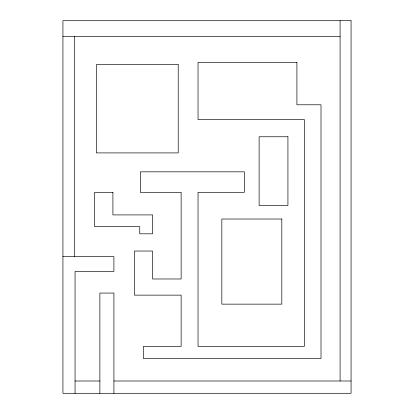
<?xml version="1.0" encoding="UTF-8"?>
<svg xmlns="http://www.w3.org/2000/svg" width="414" height="414" viewBox="0 0 414 414"><rect width="100%" height="100%" fill="white"/><g stroke="black" fill="none" stroke-linecap="round" stroke-linejoin="round"><path stroke-width="0.62" d="M62.933 36.442L340.085 36.442M62.933 256.649L113.912 256.649L113.912 271.424L75.058 271.424L75.058 393.3M75.058 380.999L99.888 380.999M113.912 380.999L351.067 380.999M340.085 20.7L340.085 380.999M113.912 393.3L113.912 293.065L99.888 293.065L99.888 393.3M74.701 36.442L74.701 256.649M351.067 20.7L62.933 20.7L62.933 393.3L351.067 393.3L351.067 20.7M296.905 62.364L198.037 62.364L198.037 119.568L304.342 119.568L304.342 346.404L198.037 346.404L198.037 192.308L244.363 192.308L244.363 171.831L140.362 171.831L140.362 192.308L181.135 192.308L181.135 278.984L152.554 278.984L152.554 251.034L134.379 251.034L134.379 295.135L181.135 295.135L181.135 346.404L143.42 346.404L143.42 358.508L321.01 358.508L321.01 104.789L296.905 104.789L296.905 62.364M178.227 64.631L96.307 64.631L96.307 152.906L178.227 152.906L178.227 64.631M287.927 136.765L259.117 136.765L259.117 205.458L287.927 205.458L287.927 136.765M112.913 192.308L94.646 192.308L94.646 226.681L139.751 226.681L139.751 233.812L152.554 233.812L152.554 214.907L112.913 214.907L112.913 192.308M281.815 219.022L221.832 219.022L221.832 304.145L281.815 304.145L281.815 219.022"/></g></svg>
